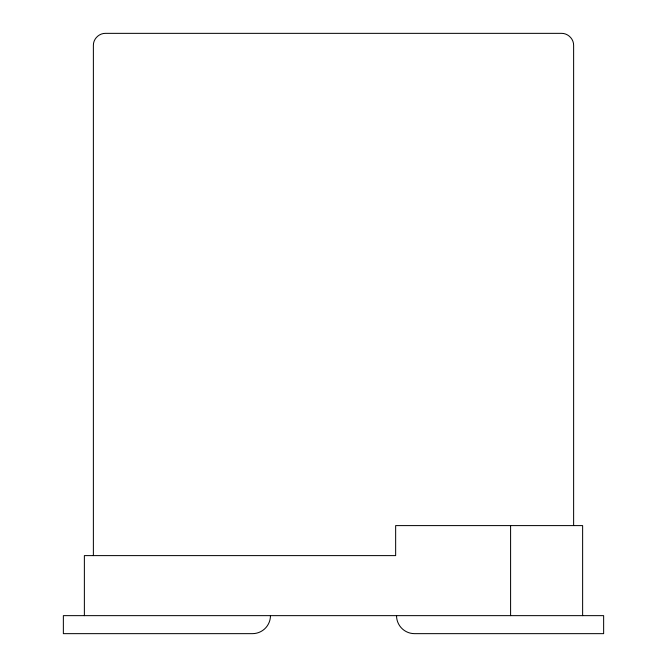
<?xml version="1.0" encoding="UTF-8"?>
<svg xmlns="http://www.w3.org/2000/svg" width="667" height="667" viewBox="0 0 667 667"><rect width="100%" height="100%" fill="white"/><g stroke="black" fill="none" stroke-linecap="round" stroke-linejoin="round"><path stroke-width="1" d="M582.625 615.641L582.625 525.596L395.648 525.596L395.648 555.611L84.376 555.611L84.376 615.641M573.62 525.413L573.62 45.356C573.753 38.903 567.942 33.208 561.514 33.35L105.486 33.35C99.058 33.208 93.247 38.903 93.38 45.356L93.38 555.611M510.588 525.596L510.588 615.641M270.469 615.641A18.009 18.009 0 0 1 252.46 633.65L63.365 633.65L63.365 615.641L603.635 615.641L603.635 633.65L414.541 633.65A18.009 18.009 0 0 1 396.531 615.641"/></g></svg>
